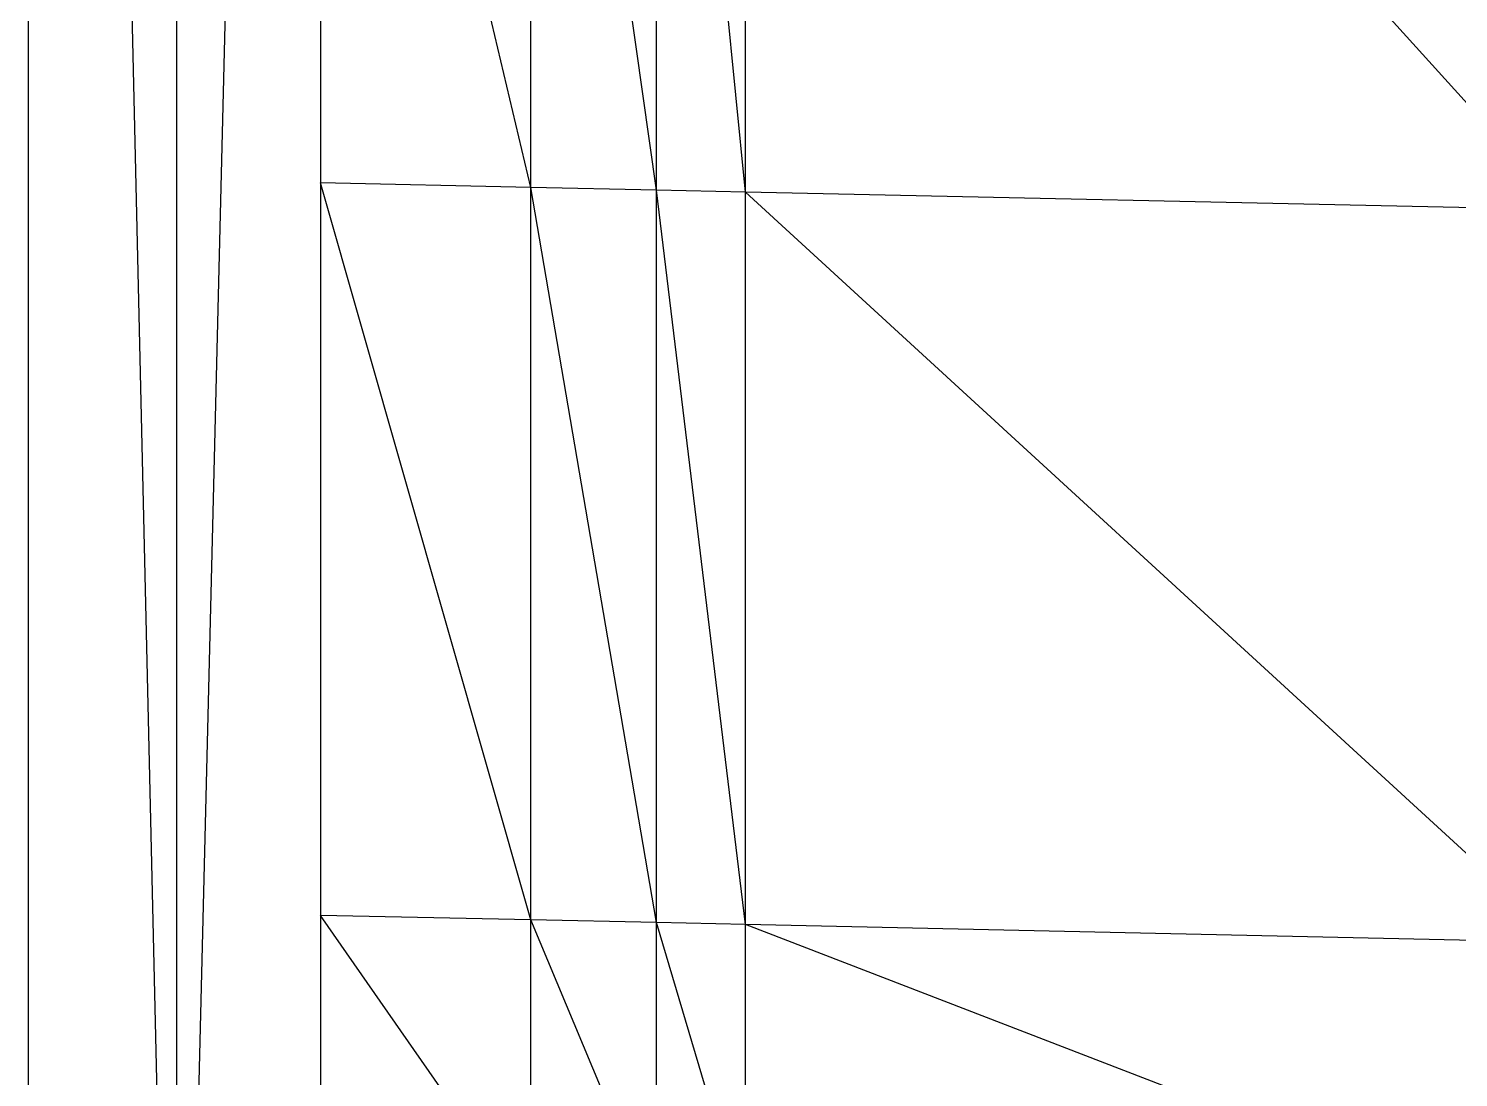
# Model space of a CAD drawing. Header units: millimetres. Extents: x -72 to 40, y 37 to 183.
# Drawn here: x -71.77 to -52.92, y 78.82 to 92.65 of the extents above; entities that cross this region are included whole.
import ezdxf

# ---------------------------------------------------------------- set-up
doc = ezdxf.new("R2010")
doc.units = ezdxf.units.MM
doc.layers.add('Shape2DView002', color=7, linetype='CONTINUOUS')

msp = doc.modelspace()

# ---------------------------------------------------------------- linework, layer by layer
at = {"layer": 'Shape2DView002'}
for p, q in [((-71.769, 65.219), (-71.769, 152.158)), ((-69.813, 67.165), (-71.769, 152.158)), ((-69.813, 67.165), (-69.813, 150.126)), ((-67.922, 143.462), (-69.813, 67.165)), ((-65.15, 90.556), (-67.922, 102.295)), ((-67.922, 102.295), (-67.922, 90.616)), ((-65.15, 90.556), (-65.15, 102.235)), ((-63.49, 90.52), (-65.15, 102.235)), ((-63.49, 90.52), (-63.49, 102.199)), ((-62.316, 90.494), (-63.49, 102.199)), ((-62.316, 90.494), (-62.316, 102.173)), ((-51.534, 90.259), (-62.316, 102.173)), ((-65.15, 80.896), (-67.922, 90.616)), ((-67.922, 90.616), (-67.922, 80.956)), ((-65.15, 90.556), (-67.922, 90.616)), ((-65.15, 80.896), (-65.15, 90.556)), ((-63.49, 80.86), (-65.15, 90.556)), ((-63.49, 90.52), (-65.15, 90.556)), ((-63.49, 80.86), (-63.49, 90.52)), ((-62.316, 80.834), (-63.49, 90.52)), ((-62.316, 90.494), (-63.49, 90.52)), ((-62.316, 80.834), (-62.316, 90.494)), ((-51.534, 80.599), (-62.316, 90.494)), ((-51.534, 90.259), (-62.316, 90.494)), ((-65.15, 76.975), (-67.922, 80.956)), ((-67.922, 80.956), (-67.922, 77.036)), ((-65.15, 80.896), (-67.922, 80.956)), ((-65.15, 76.975), (-65.15, 80.896)), ((-63.49, 76.939), (-65.15, 80.896)), ((-63.49, 80.86), (-65.15, 80.896)), ((-63.49, 76.939), (-63.49, 80.86)), ((-62.316, 76.913), (-63.49, 80.86)), ((-62.316, 80.834), (-63.49, 80.86)), ((-62.316, 76.913), (-62.316, 80.834)), ((-51.534, 76.678), (-62.316, 80.834)), ((-51.534, 80.599), (-62.316, 80.834))]:
    msp.add_line(p, q, dxfattribs=at)

doc.saveas('drawing.dxf')
